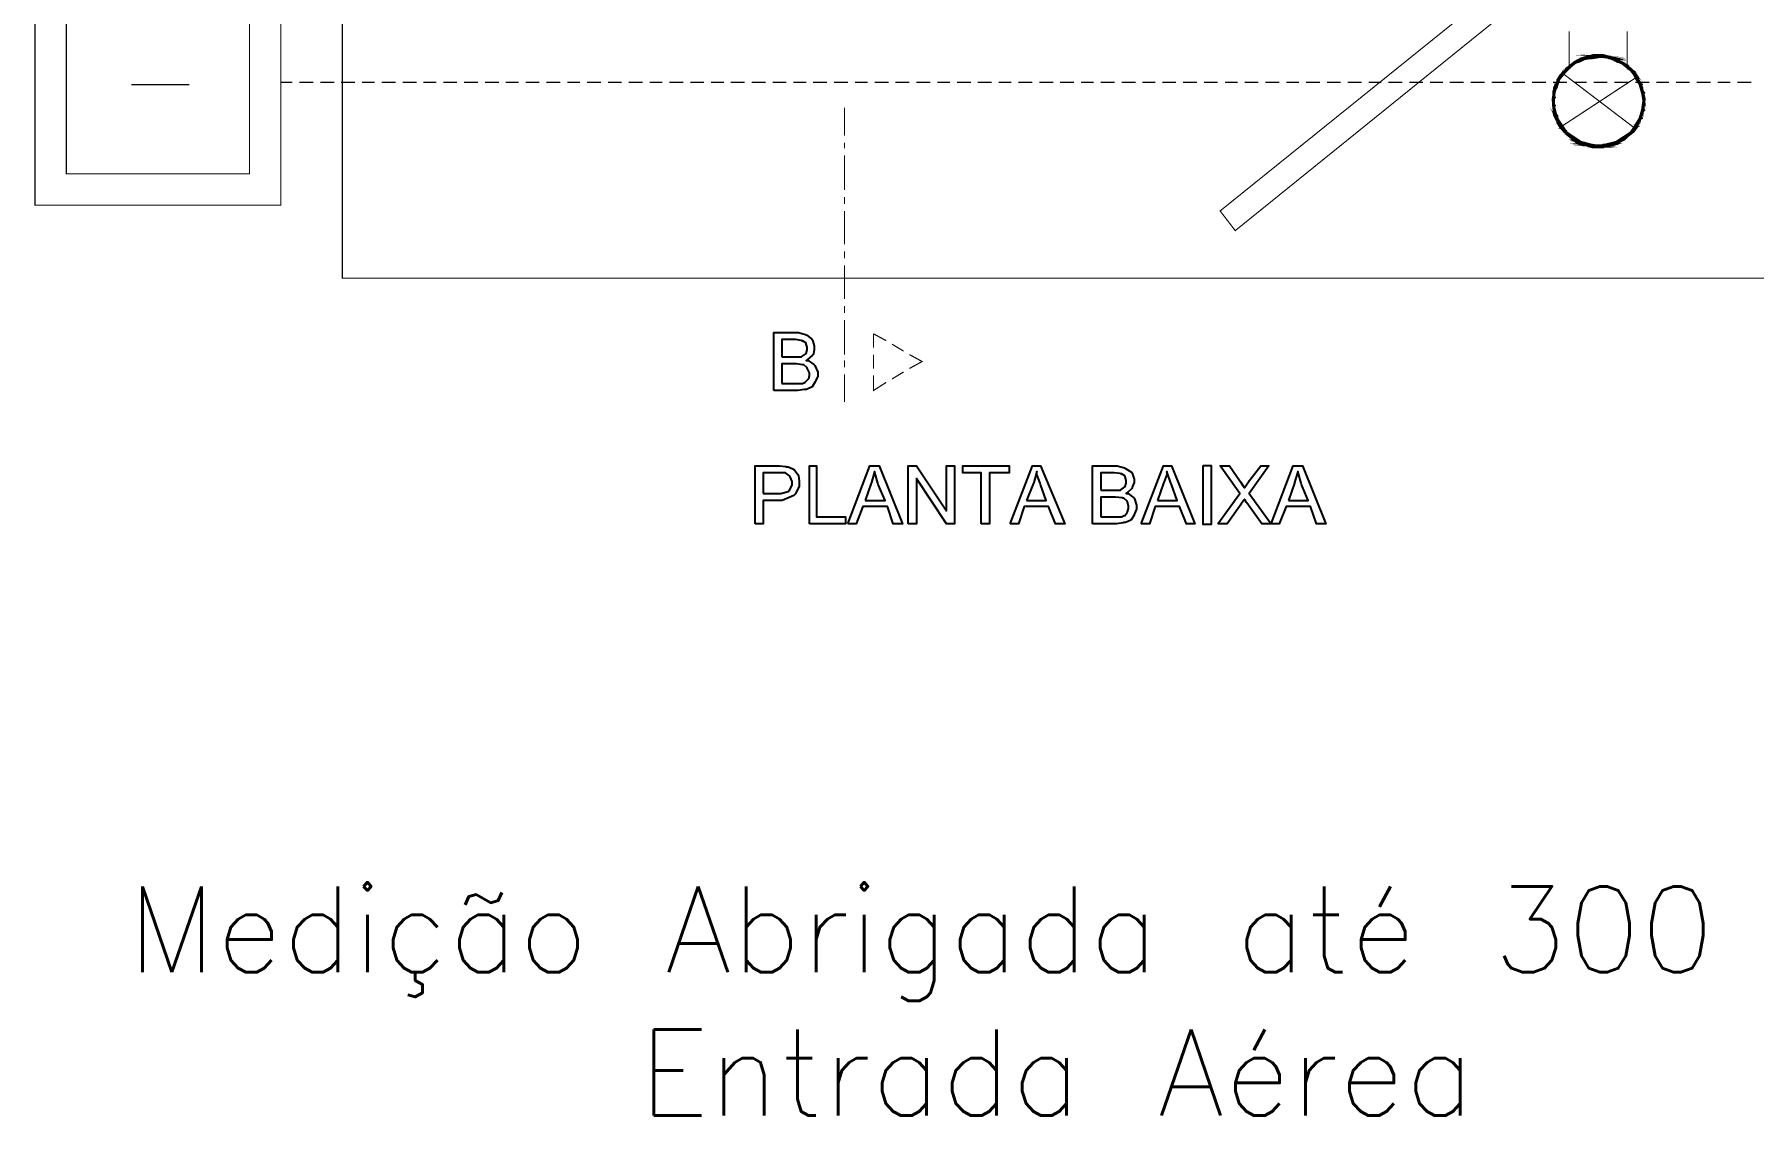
# Model space of a CAD drawing. Extents: x 219 to 1226, y 175 to 465.
# Drawn here: x 630.2 to 693, y 218.1 to 257.7 of the extents above; entities that cross this region are included whole.
import ezdxf

# ---------------------------------------------------------------- set-up
doc = ezdxf.new("R2010")
doc.units = 0
doc.header["$MEASUREMENT"] = 0
doc.layers.add('C00-00-00-BLACK', color=7, linetype='Continuous')
doc.styles.get("Standard").update_dxf_attribs({"font": 'txt.shx', "height": 0.4})

msp = doc.modelspace()

# ---------------------------------------------------------------- linework, layer by layer
at = {"layer": 'C00-00-00-BLACK', "const_width": 0.0423}
for points in [[(641.421, 248.773), (641.421, 332.66), (704.191, 332.66), (704.191, 248.773), (641.421, 248.773)], [(639.175, 251.443), (630.181, 251.443), (630.181, 260.43), (639.175, 260.43), (639.175, 251.443)], [(638.029, 252.589), (631.327, 252.589), (631.327, 259.285), (638.029, 259.285), (638.029, 252.589)], [(689.049, 255.259), (689.049, 255.424), (688.915, 255.919), (688.55, 256.458), (688.011, 256.821), (687.516, 256.955), (687.352, 256.955), (687.188, 256.955), (686.699, 256.821), (686.174, 256.458), (685.826, 255.919), (685.699, 255.424), (685.699, 255.259), (685.699, 255.102), (685.826, 254.626), (686.174, 254.1), (686.699, 253.739), (687.188, 253.605), (687.352, 253.605), (687.516, 253.605), (688.011, 253.739), (688.55, 254.1), (688.915, 254.626), (689.049, 255.102), (689.049, 255.259)], [(689.006, 255.259), (689.006, 255.423), (688.878, 255.912), (688.529, 256.437), (688.004, 256.785), (687.515, 256.912), (687.352, 256.912), (687.195, 256.912), (686.724, 256.785), (686.212, 256.437), (685.867, 255.912), (685.742, 255.423), (685.742, 255.259), (685.742, 255.103), (685.867, 254.633), (686.212, 254.12), (686.724, 253.774), (687.195, 253.648), (687.352, 253.648), (687.515, 253.648), (688.004, 253.774), (688.529, 254.12), (688.878, 254.633), (689.006, 255.103), (689.006, 255.259)], [(686.206, 256.446), (686.122, 256.277), (686.038, 256.277), (686.206, 256.446)], [(686.461, 256.659), (686.334, 256.489), (686.249, 256.489), (686.461, 256.659)], [(686.545, 256.659), (686.461, 256.659), (686.334, 256.489), (686.545, 256.659)], [(686.504, 256.7), (686.545, 256.659), (686.461, 256.659), (686.504, 256.7)], [(686.674, 256.785), (686.674, 256.7), (686.504, 256.7), (686.674, 256.785)], [(686.674, 256.7), (686.504, 256.7), (686.545, 256.659), (686.674, 256.7)], [(687.563, 256.912), (687.14, 256.912), (687.775, 256.87), (687.563, 256.912)], [(686.801, 256.827), (686.844, 256.785), (686.674, 256.785), (686.801, 256.827)], [(687.436, 256.87), (687.902, 256.827), (687.733, 256.827), (687.436, 256.87)], [(686.844, 256.785), (686.674, 256.785), (686.674, 256.7), (686.844, 256.785)], [(687.056, 256.827), (686.801, 256.827), (686.844, 256.785), (687.056, 256.827)], [(686.887, 256.827), (687.056, 256.827), (686.801, 256.827), (686.887, 256.827)], [(686.971, 256.87), (687.14, 256.827), (686.887, 256.827), (686.971, 256.87)], [(687.436, 256.87), (686.971, 256.87), (687.14, 256.827), (687.436, 256.87)], [(687.14, 256.827), (686.887, 256.827), (687.056, 256.827), (687.14, 256.827)], [(687.14, 256.912), (687.775, 256.87), (687.013, 256.87), (687.14, 256.912)], [(687.775, 256.87), (687.013, 256.87), (686.971, 256.87), (687.775, 256.87)], [(687.775, 256.87), (687.436, 256.87), (687.902, 256.827), (687.775, 256.87)], [(687.013, 256.87), (687.775, 256.87), (687.818, 256.87), (687.013, 256.87)], [(687.436, 256.912), (687.563, 256.912), (687.14, 256.912), (687.436, 256.912)], [(687.902, 256.827), (687.733, 256.827), (688.075, 256.785), (687.902, 256.827)], [(687.733, 256.827), (688.075, 256.785), (687.902, 256.785), (687.733, 256.827)], [(688.032, 256.7), (688.328, 256.616), (688.244, 256.616), (688.032, 256.7)], [(687.902, 256.785), (688.159, 256.7), (688.032, 256.7), (687.902, 256.785)], [(688.075, 256.785), (687.902, 256.785), (688.159, 256.7), (688.075, 256.785)], [(688.159, 256.7), (688.032, 256.7), (688.328, 256.616), (688.159, 256.7)], [(688.287, 256.573), (688.583, 256.404), (688.498, 256.404), (688.287, 256.573)], [(688.328, 256.616), (688.244, 256.616), (688.371, 256.573), (688.328, 256.616)], [(688.244, 256.616), (688.371, 256.573), (688.287, 256.573), (688.244, 256.616)], [(688.371, 256.573), (688.287, 256.573), (688.583, 256.404), (688.371, 256.573)], [(685.742, 255.681), (685.742, 255.386), (685.699, 255.386), (685.742, 255.681)], [(685.868, 255.981), (685.826, 255.727), (685.742, 255.727), (685.868, 255.981)], [(685.91, 255.981), (685.868, 255.981), (685.826, 255.727), (685.91, 255.981)], [(685.91, 256.023), (685.868, 256.023), (685.91, 255.981), (685.91, 256.023)], [(685.995, 256.234), (685.91, 256.023), (685.868, 256.023), (685.995, 256.234)], [(686.079, 256.234), (685.995, 256.234), (685.91, 256.023), (686.079, 256.234)], [(685.868, 256.023), (685.91, 255.981), (685.868, 255.981), (685.868, 256.023)], [(686.038, 256.277), (686.079, 256.234), (685.995, 256.234), (686.038, 256.277)], [(686.122, 256.277), (686.038, 256.277), (686.079, 256.234), (686.122, 256.277)], [(686.291, 256.446), (686.206, 256.446), (686.122, 256.277), (686.291, 256.446)], [(686.249, 256.489), (686.291, 256.446), (686.206, 256.446), (686.249, 256.489)], [(686.334, 256.489), (686.249, 256.489), (686.291, 256.446), (686.334, 256.489)], [(688.583, 256.404), (688.498, 256.404), (688.625, 256.361), (688.583, 256.404)], [(688.54, 256.361), (688.794, 256.15), (688.71, 256.15), (688.54, 256.361)], [(688.498, 256.404), (688.625, 256.361), (688.54, 256.361), (688.498, 256.404)], [(688.71, 256.107), (688.921, 255.854), (688.879, 255.854), (688.71, 256.107)], [(688.625, 256.361), (688.54, 256.361), (688.794, 256.15), (688.625, 256.361)], [(688.794, 256.15), (688.71, 256.15), (688.794, 256.107), (688.794, 256.15)], [(688.794, 256.107), (688.71, 256.107), (688.921, 255.854), (688.794, 256.107)], [(688.71, 256.15), (688.794, 256.107), (688.71, 256.107), (688.71, 256.15)], [(688.879, 255.854), (689.006, 255.555), (688.964, 255.555), (688.879, 255.854)], [(685.699, 255.089), (685.783, 254.793), (685.742, 254.793), (685.699, 255.089)], [(685.742, 255.386), (685.699, 255.386), (685.742, 255.089), (685.742, 255.386)], [(685.699, 255.386), (685.742, 255.089), (685.699, 255.089), (685.699, 255.386)], [(685.742, 255.386), (685.699, 255.386), (685.742, 255.386)], [(685.699, 255.386), (685.742, 255.386), (685.783, 255.386), (685.699, 255.386)], [(685.826, 255.727), (685.742, 255.727), (685.783, 255.684), (685.826, 255.727)], [(685.742, 255.727), (685.783, 255.684), (685.742, 255.684), (685.742, 255.727)], [(685.783, 255.681), (685.742, 255.681), (685.742, 255.386), (685.783, 255.681)], [(688.921, 255.854), (688.879, 255.854), (689.006, 255.555), (688.921, 255.854)], [(688.921, 255.854), (688.879, 255.854), (688.921, 255.854)], [(688.879, 255.854), (688.921, 255.854), (688.964, 255.854), (688.879, 255.854)], [(688.964, 255.555), (689.049, 255.259), (689.006, 255.259), (688.964, 255.555)], [(689.006, 255.555), (688.964, 255.555), (689.049, 255.259), (689.006, 255.555)], [(689.006, 255.259), (689.006, 254.919), (688.964, 254.919), (689.006, 255.259)], [(689.006, 255.555), (688.964, 255.555), (689.006, 255.555)], [(688.964, 255.555), (689.006, 255.555), (689.049, 255.555), (688.964, 255.555)], [(689.049, 255.259), (689.006, 255.259), (689.006, 254.919), (689.049, 255.259)], [(685.742, 254.75), (685.91, 254.497), (685.868, 254.497), (685.742, 254.75)], [(685.783, 254.793), (685.742, 254.793), (685.826, 254.75), (685.783, 254.793)], [(685.742, 255.089), (685.699, 255.089), (685.783, 254.793), (685.742, 255.089)], [(685.742, 255.089), (685.699, 255.089), (685.742, 255.089)], [(685.699, 255.089), (685.742, 255.089), (685.783, 255.089), (685.699, 255.089)], [(685.826, 254.75), (685.742, 254.75), (685.91, 254.497), (685.826, 254.75)], [(685.742, 254.793), (685.826, 254.75), (685.742, 254.75), (685.742, 254.793)], [(688.879, 254.623), (688.794, 254.37), (688.71, 254.37), (688.879, 254.623)], [(688.964, 254.919), (688.921, 254.623), (688.879, 254.623), (688.964, 254.919)], [(689.006, 254.919), (688.964, 254.919), (688.921, 254.623), (689.006, 254.919)], [(689.006, 254.919), (688.964, 254.919), (689.006, 254.919)], [(688.964, 254.919), (689.006, 254.919), (689.049, 254.919), (688.964, 254.919)], [(685.868, 254.454), (686.079, 254.243), (685.995, 254.243), (685.868, 254.454)], [(685.91, 254.454), (685.868, 254.454), (686.079, 254.243), (685.91, 254.454)], [(685.91, 254.497), (685.868, 254.497), (685.91, 254.454), (685.91, 254.497)], [(685.868, 254.497), (685.91, 254.454), (685.868, 254.454), (685.868, 254.497)], [(686.079, 254.243), (685.995, 254.243), (686.122, 254.2), (686.079, 254.243)], [(686.038, 254.2), (686.291, 254.031), (686.206, 254.031), (686.038, 254.2)], [(685.995, 254.243), (686.122, 254.2), (686.038, 254.2), (685.995, 254.243)], [(686.122, 254.2), (686.038, 254.2), (686.291, 254.031), (686.122, 254.2)], [(686.249, 253.988), (686.545, 253.818), (686.461, 253.818), (686.249, 253.988)], [(686.291, 254.031), (686.206, 254.031), (686.334, 253.988), (686.291, 254.031)], [(686.206, 254.031), (686.334, 253.988), (686.249, 253.988), (686.206, 254.031)], [(688.498, 254.074), (688.371, 253.904), (688.287, 253.904), (688.498, 254.074)], [(688.583, 254.074), (688.498, 254.074), (688.371, 253.904), (688.583, 254.074)], [(688.54, 254.115), (688.583, 254.074), (688.498, 254.074), (688.54, 254.115)], [(688.625, 254.115), (688.54, 254.115), (688.583, 254.074), (688.625, 254.115)], [(688.71, 254.327), (688.625, 254.115), (688.54, 254.115), (688.71, 254.327)], [(688.794, 254.327), (688.71, 254.327), (688.625, 254.115), (688.794, 254.327)], [(688.794, 254.37), (688.71, 254.37), (688.794, 254.327), (688.794, 254.37)], [(688.921, 254.623), (688.879, 254.623), (688.794, 254.37), (688.921, 254.623)], [(688.71, 254.37), (688.794, 254.327), (688.71, 254.327), (688.71, 254.37)], [(688.921, 254.623), (688.879, 254.623), (688.921, 254.623)], [(688.879, 254.623), (688.921, 254.623), (688.964, 254.623), (688.879, 254.623)], [(686.334, 253.988), (686.249, 253.988), (686.545, 253.818), (686.334, 253.988)], [(686.545, 253.818), (686.461, 253.818), (686.674, 253.777), (686.545, 253.818)], [(686.844, 253.692), (686.674, 253.692), (687.056, 253.648), (686.844, 253.692)], [(686.504, 253.777), (686.844, 253.692), (686.674, 253.692), (686.504, 253.777)], [(686.674, 253.777), (686.504, 253.777), (686.844, 253.692), (686.674, 253.777)], [(687.14, 253.648), (686.887, 253.648), (687.436, 253.605), (687.14, 253.648)], [(686.461, 253.818), (686.674, 253.777), (686.504, 253.777), (686.461, 253.818)], [(687.013, 253.605), (687.775, 253.605), (687.563, 253.562), (687.013, 253.605)], [(686.674, 253.692), (687.056, 253.648), (686.801, 253.648), (686.674, 253.692)], [(687.056, 253.648), (686.801, 253.648), (687.14, 253.648), (687.056, 253.648)], [(686.801, 253.648), (687.14, 253.648), (686.887, 253.648), (686.801, 253.648)], [(686.887, 253.648), (687.436, 253.605), (686.971, 253.605), (686.887, 253.648)], [(687.013, 253.605), (687.14, 253.562), (687.563, 253.562), (687.013, 253.605)], [(687.775, 253.605), (686.971, 253.605), (687.775, 253.605)], [(686.971, 253.605), (687.775, 253.605), (687.013, 253.605), (686.971, 253.605)], [(687.14, 253.562), (687.563, 253.562), (687.436, 253.562), (687.14, 253.562)], [(687.818, 253.648), (687.522, 253.648), (687.775, 253.605), (687.818, 253.648)], [(687.522, 253.648), (687.775, 253.605), (687.436, 253.605), (687.522, 253.648)], [(687.733, 253.648), (687.818, 253.648), (687.522, 253.648), (687.733, 253.648)], [(687.902, 253.692), (687.902, 253.648), (687.733, 253.648), (687.902, 253.692)], [(687.902, 253.648), (687.733, 253.648), (687.818, 253.648), (687.902, 253.648)], [(688.032, 253.777), (688.075, 253.692), (687.902, 253.692), (688.032, 253.777)], [(688.075, 253.692), (687.902, 253.692), (687.902, 253.648), (688.075, 253.692)], [(688.244, 253.861), (688.159, 253.777), (688.032, 253.777), (688.244, 253.861)], [(688.159, 253.777), (688.032, 253.777), (688.075, 253.692), (688.159, 253.777)], [(688.328, 253.861), (688.244, 253.861), (688.159, 253.777), (688.328, 253.861)], [(688.287, 253.904), (688.328, 253.861), (688.244, 253.861), (688.287, 253.904)], [(688.371, 253.904), (688.287, 253.904), (688.328, 253.861), (688.371, 253.904)]]:
    msp.add_lwpolyline(points, close=True, dxfattribs=at)
for points in [[(685.148, 260.6), (673.525, 251.232), (674.078, 250.511), (685.148, 259.455)], [(686.291, 256.531), (686.291, 257.804)], [(688.414, 256.531), (688.414, 257.804)], [(639.175, 255.938), (639.598, 255.938)], [(639.852, 255.938), (640.36, 255.938)], [(640.617, 255.938), (641.125, 255.938)], [(641.379, 255.938), (641.887, 255.938)], [(642.143, 255.938), (642.609, 255.938)], [(642.863, 255.938), (643.371, 255.938)], [(643.628, 255.938), (644.136, 255.938)], [(644.39, 255.938), (644.858, 255.938)], [(645.112, 255.938), (645.62, 255.938)], [(645.874, 255.938), (646.385, 255.938)], [(646.639, 255.938), (647.147, 255.938)], [(647.401, 255.938), (647.869, 255.938)], [(648.123, 255.938), (648.631, 255.938)], [(648.885, 255.938), (649.396, 255.938)], [(649.65, 255.938), (650.115, 255.938)], [(650.369, 255.938), (650.88, 255.938)], [(651.134, 255.938), (651.642, 255.938)], [(651.896, 255.938), (652.406, 255.938)], [(652.66, 255.938), (653.127, 255.938)], [(653.38, 255.938), (653.891, 255.938)], [(654.145, 255.938), (654.653, 255.938)], [(654.909, 255.938), (655.375, 255.938)], [(655.629, 255.938), (656.137, 255.938)], [(656.394, 255.938), (656.902, 255.938)], [(657.156, 255.938), (657.664, 255.938)], [(657.92, 255.938), (658.386, 255.938)], [(658.64, 255.938), (659.148, 255.938)], [(659.405, 255.938), (659.913, 255.938)], [(660.167, 255.938), (660.633, 255.938)], [(660.889, 255.938), (661.397, 255.938)], [(661.651, 255.938), (662.162, 255.938)], [(662.416, 255.938), (662.923, 255.938)], [(663.178, 255.938), (663.646, 255.938)], [(663.9, 255.938), (664.408, 255.938)], [(664.662, 255.938), (665.172, 255.938)], [(665.427, 255.938), (665.892, 255.938)], [(666.146, 255.938), (666.657, 255.938)], [(666.911, 255.938), (667.419, 255.938)], [(667.673, 255.938), (668.182, 255.938)], [(668.438, 255.938), (668.903, 255.938)], [(669.157, 255.938), (669.668, 255.938)], [(669.922, 255.938), (670.43, 255.938)], [(670.684, 255.938), (671.152, 255.938)], [(671.406, 255.938), (671.914, 255.938)], [(672.168, 255.938), (672.679, 255.938)], [(672.933, 255.938), (673.44, 255.938)], [(673.697, 255.938), (674.163, 255.938)], [(674.417, 255.938), (674.925, 255.938)], [(675.182, 255.938), (675.689, 255.938)], [(675.944, 255.938), (676.41, 255.938)], [(676.666, 255.938), (677.174, 255.938)], [(677.428, 255.938), (677.938, 255.938)], [(678.193, 255.938), (678.7, 255.938)], [(678.955, 255.938), (679.423, 255.938)], [(679.677, 255.938), (680.185, 255.938)], [(680.439, 255.938), (680.949, 255.938)], [(681.203, 255.938), (681.67, 255.938)], [(681.923, 255.938), (682.434, 255.938)], [(682.688, 255.938), (683.196, 255.938)], [(683.45, 255.938), (683.96, 255.938)], [(684.215, 255.938), (684.68, 255.938)], [(684.934, 255.938), (685.445, 255.938)], [(685.699, 255.938), (686.206, 255.938)], [(685.952, 254.284), (688.794, 256.15)], [(686.038, 256.277), (688.71, 254.243)], [(686.461, 255.938), (686.929, 255.938)], [(687.183, 255.938), (687.691, 255.938)], [(687.945, 255.938), (688.455, 255.938)], [(688.71, 255.938), (689.217, 255.938)], [(689.475, 255.938), (689.94, 255.938)], [(690.194, 255.938), (690.702, 255.938)], [(690.959, 255.938), (691.466, 255.938)], [(691.721, 255.938), (692.187, 255.938)], [(692.443, 255.938), (692.951, 255.938)], [(633.703, 255.854), (635.822, 255.854)], [(659.785, 253.988), (659.785, 255.005)], [(659.785, 253.519), (659.785, 253.735)], [(659.785, 251.995), (659.785, 253.266)], [(659.785, 251.486), (659.785, 251.742)], [(659.785, 250.004), (659.785, 251.232)], [(659.785, 249.493), (659.785, 249.749)], [(659.785, 248.011), (659.785, 249.239)], [(659.785, 247.5), (659.785, 247.758)], [(659.785, 245.976), (659.785, 247.247)], [(660.846, 246.738), (660.846, 246.231)], [(661.312, 246.485), (660.846, 246.738)], [(660.846, 245.976), (660.846, 245.466)], [(661.947, 246.104), (661.524, 246.358)], [(662.162, 245.466), (662.626, 245.723), (662.162, 245.976)], [(659.785, 245.509), (659.785, 245.765)], [(659.785, 244.238), (659.785, 245.254)], [(660.846, 245.213), (660.846, 244.661), (661.312, 244.958)], [(661.524, 245.084), (661.947, 245.339)]]:
    msp.add_lwpolyline(points, dxfattribs=at)
at = {"layer": 'C00-00-00-BLACK'}
for points in [[(686.461, 256.659), (686.334, 256.489), (686.249, 256.489), (686.461, 256.659)], [(686.545, 256.659), (686.461, 256.659), (686.334, 256.489), (686.545, 256.659)], [(686.504, 256.7), (686.545, 256.659), (686.461, 256.659), (686.504, 256.7)], [(686.674, 256.785), (686.674, 256.7), (686.504, 256.7), (686.674, 256.785)], [(686.674, 256.7), (686.504, 256.7), (686.545, 256.659), (686.674, 256.7)], [(686.801, 256.827), (686.844, 256.785), (686.674, 256.785), (686.801, 256.827)], [(686.844, 256.785), (686.674, 256.785), (686.674, 256.7), (686.844, 256.785)], [(686.887, 256.827), (687.056, 256.827), (686.801, 256.827), (686.887, 256.827)], [(687.056, 256.827), (686.801, 256.827), (686.844, 256.785), (687.056, 256.827)], [(686.971, 256.87), (687.14, 256.827), (686.887, 256.827), (686.971, 256.87)], [(687.14, 256.827), (686.887, 256.827), (687.056, 256.827), (687.14, 256.827)], [(687.775, 256.87), (687.013, 256.87), (686.971, 256.87), (687.775, 256.87)], [(687.436, 256.87), (686.971, 256.87), (687.14, 256.827), (687.436, 256.87)], [(687.14, 256.912), (687.775, 256.87), (687.013, 256.87), (687.14, 256.912)], [(687.013, 256.87), (687.775, 256.87), (687.818, 256.87), (687.013, 256.87)], [(687.436, 256.912), (687.563, 256.912), (687.14, 256.912), (687.436, 256.912)], [(687.563, 256.912), (687.14, 256.912), (687.775, 256.87), (687.563, 256.912)], [(687.775, 256.87), (687.436, 256.87), (687.902, 256.827), (687.775, 256.87)], [(687.436, 256.87), (687.902, 256.827), (687.733, 256.827), (687.436, 256.87)], [(687.902, 256.827), (687.733, 256.827), (688.075, 256.785), (687.902, 256.827)], [(687.733, 256.827), (688.075, 256.785), (687.902, 256.785), (687.733, 256.827)], [(688.075, 256.785), (687.902, 256.785), (688.159, 256.7), (688.075, 256.785)], [(687.902, 256.785), (688.159, 256.7), (688.032, 256.7), (687.902, 256.785)], [(688.159, 256.7), (688.032, 256.7), (688.328, 256.616), (688.159, 256.7)], [(688.032, 256.7), (688.328, 256.616), (688.244, 256.616), (688.032, 256.7)], [(688.328, 256.616), (688.244, 256.616), (688.371, 256.573), (688.328, 256.616)], [(688.244, 256.616), (688.371, 256.573), (688.287, 256.573), (688.244, 256.616)], [(688.371, 256.573), (688.287, 256.573), (688.583, 256.404), (688.371, 256.573)], [(688.287, 256.573), (688.583, 256.404), (688.498, 256.404), (688.287, 256.573)], [(685.868, 255.981), (685.826, 255.727), (685.742, 255.727), (685.868, 255.981)], [(685.91, 255.981), (685.868, 255.981), (685.826, 255.727), (685.91, 255.981)], [(685.995, 256.234), (685.91, 256.023), (685.868, 256.023), (685.995, 256.234)], [(685.91, 256.023), (685.868, 256.023), (685.91, 255.981), (685.91, 256.023)], [(685.868, 256.023), (685.91, 255.981), (685.868, 255.981), (685.868, 256.023)], [(686.079, 256.234), (685.995, 256.234), (685.91, 256.023), (686.079, 256.234)], [(686.038, 256.277), (686.079, 256.234), (685.995, 256.234), (686.038, 256.277)], [(686.206, 256.446), (686.122, 256.277), (686.038, 256.277), (686.206, 256.446)], [(686.122, 256.277), (686.038, 256.277), (686.079, 256.234), (686.122, 256.277)], [(686.291, 256.446), (686.206, 256.446), (686.122, 256.277), (686.291, 256.446)], [(686.249, 256.489), (686.291, 256.446), (686.206, 256.446), (686.249, 256.489)], [(686.334, 256.489), (686.249, 256.489), (686.291, 256.446), (686.334, 256.489)], [(688.583, 256.404), (688.498, 256.404), (688.625, 256.361), (688.583, 256.404)], [(688.498, 256.404), (688.625, 256.361), (688.54, 256.361), (688.498, 256.404)], [(688.625, 256.361), (688.54, 256.361), (688.794, 256.15), (688.625, 256.361)], [(688.54, 256.361), (688.794, 256.15), (688.71, 256.15), (688.54, 256.361)], [(688.794, 256.15), (688.71, 256.15), (688.794, 256.107), (688.794, 256.15)], [(688.71, 256.15), (688.794, 256.107), (688.71, 256.107), (688.71, 256.15)], [(688.794, 256.107), (688.71, 256.107), (688.921, 255.854), (688.794, 256.107)], [(688.71, 256.107), (688.921, 255.854), (688.879, 255.854), (688.71, 256.107)], [(685.742, 255.681), (685.742, 255.386), (685.699, 255.386), (685.742, 255.681)], [(685.742, 255.386), (685.699, 255.386), (685.742, 255.386)], [(685.699, 255.386), (685.742, 255.386), (685.783, 255.386), (685.699, 255.386)], [(685.742, 255.386), (685.699, 255.386), (685.742, 255.089), (685.742, 255.386)], [(685.699, 255.386), (685.742, 255.089), (685.699, 255.089), (685.699, 255.386)], [(685.826, 255.727), (685.742, 255.727), (685.783, 255.684), (685.826, 255.727)], [(685.742, 255.727), (685.783, 255.684), (685.742, 255.684), (685.742, 255.727)], [(685.783, 255.681), (685.742, 255.681), (685.742, 255.386), (685.783, 255.681)], [(688.921, 255.854), (688.879, 255.854), (688.921, 255.854)], [(688.879, 255.854), (688.921, 255.854), (688.964, 255.854), (688.879, 255.854)], [(688.921, 255.854), (688.879, 255.854), (689.006, 255.555), (688.921, 255.854)], [(688.879, 255.854), (689.006, 255.555), (688.964, 255.555), (688.879, 255.854)], [(689.006, 255.555), (688.964, 255.555), (689.006, 255.555)], [(688.964, 255.555), (689.006, 255.555), (689.049, 255.555), (688.964, 255.555)], [(689.006, 255.555), (688.964, 255.555), (689.049, 255.259), (689.006, 255.555)], [(688.964, 255.555), (689.049, 255.259), (689.006, 255.259), (688.964, 255.555)], [(685.742, 255.089), (685.699, 255.089), (685.742, 255.089)], [(685.699, 255.089), (685.742, 255.089), (685.783, 255.089), (685.699, 255.089)], [(685.742, 255.089), (685.699, 255.089), (685.783, 254.793), (685.742, 255.089)], [(685.699, 255.089), (685.783, 254.793), (685.742, 254.793), (685.699, 255.089)], [(685.783, 254.793), (685.742, 254.793), (685.826, 254.75), (685.783, 254.793)], [(685.742, 254.793), (685.826, 254.75), (685.742, 254.75), (685.742, 254.793)], [(685.826, 254.75), (685.742, 254.75), (685.91, 254.497), (685.826, 254.75)], [(685.742, 254.75), (685.91, 254.497), (685.868, 254.497), (685.742, 254.75)], [(688.964, 254.919), (688.921, 254.623), (688.879, 254.623), (688.964, 254.919)], [(689.006, 254.919), (688.964, 254.919), (688.921, 254.623), (689.006, 254.919)], [(689.006, 255.259), (689.006, 254.919), (688.964, 254.919), (689.006, 255.259)], [(689.006, 254.919), (688.964, 254.919), (689.006, 254.919)], [(688.964, 254.919), (689.006, 254.919), (689.049, 254.919), (688.964, 254.919)], [(689.049, 255.259), (689.006, 255.259), (689.006, 254.919), (689.049, 255.259)], [(685.91, 254.497), (685.868, 254.497), (685.91, 254.454), (685.91, 254.497)], [(685.868, 254.497), (685.91, 254.454), (685.868, 254.454), (685.868, 254.497)], [(685.91, 254.454), (685.868, 254.454), (686.079, 254.243), (685.91, 254.454)], [(685.868, 254.454), (686.079, 254.243), (685.995, 254.243), (685.868, 254.454)], [(686.079, 254.243), (685.995, 254.243), (686.122, 254.2), (686.079, 254.243)], [(685.995, 254.243), (686.122, 254.2), (686.038, 254.2), (685.995, 254.243)], [(686.122, 254.2), (686.038, 254.2), (686.291, 254.031), (686.122, 254.2)], [(686.038, 254.2), (686.291, 254.031), (686.206, 254.031), (686.038, 254.2)], [(686.291, 254.031), (686.206, 254.031), (686.334, 253.988), (686.291, 254.031)], [(686.206, 254.031), (686.334, 253.988), (686.249, 253.988), (686.206, 254.031)], [(688.498, 254.074), (688.371, 253.904), (688.287, 253.904), (688.498, 254.074)], [(688.583, 254.074), (688.498, 254.074), (688.371, 253.904), (688.583, 254.074)], [(688.54, 254.115), (688.583, 254.074), (688.498, 254.074), (688.54, 254.115)], [(688.71, 254.327), (688.625, 254.115), (688.54, 254.115), (688.71, 254.327)], [(688.625, 254.115), (688.54, 254.115), (688.583, 254.074), (688.625, 254.115)], [(688.794, 254.327), (688.71, 254.327), (688.625, 254.115), (688.794, 254.327)], [(688.879, 254.623), (688.794, 254.37), (688.71, 254.37), (688.879, 254.623)], [(688.794, 254.37), (688.71, 254.37), (688.794, 254.327), (688.794, 254.37)], [(688.71, 254.37), (688.794, 254.327), (688.71, 254.327), (688.71, 254.37)], [(688.921, 254.623), (688.879, 254.623), (688.794, 254.37), (688.921, 254.623)], [(688.921, 254.623), (688.879, 254.623), (688.921, 254.623)], [(688.879, 254.623), (688.921, 254.623), (688.964, 254.623), (688.879, 254.623)], [(686.334, 253.988), (686.249, 253.988), (686.545, 253.818), (686.334, 253.988)], [(686.249, 253.988), (686.545, 253.818), (686.461, 253.818), (686.249, 253.988)], [(686.545, 253.818), (686.461, 253.818), (686.674, 253.777), (686.545, 253.818)], [(686.461, 253.818), (686.674, 253.777), (686.504, 253.777), (686.461, 253.818)], [(686.674, 253.777), (686.504, 253.777), (686.844, 253.692), (686.674, 253.777)], [(686.504, 253.777), (686.844, 253.692), (686.674, 253.692), (686.504, 253.777)], [(686.844, 253.692), (686.674, 253.692), (687.056, 253.648), (686.844, 253.692)], [(686.674, 253.692), (687.056, 253.648), (686.801, 253.648), (686.674, 253.692)], [(687.056, 253.648), (686.801, 253.648), (687.14, 253.648), (687.056, 253.648)], [(686.801, 253.648), (687.14, 253.648), (686.887, 253.648), (686.801, 253.648)], [(687.14, 253.648), (686.887, 253.648), (687.436, 253.605), (687.14, 253.648)], [(686.887, 253.648), (687.436, 253.605), (686.971, 253.605), (686.887, 253.648)], [(687.775, 253.605), (686.971, 253.605), (687.775, 253.605)], [(686.971, 253.605), (687.775, 253.605), (687.013, 253.605), (686.971, 253.605)], [(687.013, 253.605), (687.14, 253.562), (687.563, 253.562), (687.013, 253.605)], [(687.013, 253.605), (687.775, 253.605), (687.563, 253.562), (687.013, 253.605)], [(687.14, 253.562), (687.563, 253.562), (687.436, 253.562), (687.14, 253.562)], [(687.522, 253.648), (687.775, 253.605), (687.436, 253.605), (687.522, 253.648)], [(687.733, 253.648), (687.818, 253.648), (687.522, 253.648), (687.733, 253.648)], [(687.818, 253.648), (687.522, 253.648), (687.775, 253.605), (687.818, 253.648)], [(687.902, 253.692), (687.902, 253.648), (687.733, 253.648), (687.902, 253.692)], [(687.902, 253.648), (687.733, 253.648), (687.818, 253.648), (687.902, 253.648)], [(688.032, 253.777), (688.075, 253.692), (687.902, 253.692), (688.032, 253.777)], [(688.075, 253.692), (687.902, 253.692), (687.902, 253.648), (688.075, 253.692)], [(688.244, 253.861), (688.159, 253.777), (688.032, 253.777), (688.244, 253.861)], [(688.159, 253.777), (688.032, 253.777), (688.075, 253.692), (688.159, 253.777)], [(688.328, 253.861), (688.244, 253.861), (688.159, 253.777), (688.328, 253.861)], [(688.287, 253.904), (688.328, 253.861), (688.244, 253.861), (688.287, 253.904)], [(688.371, 253.904), (688.287, 253.904), (688.328, 253.861), (688.371, 253.904)], [(657.199, 244.661), (657.199, 246.781), (658.005, 246.781), (658.1, 246.781), (658.364, 246.708), (658.386, 246.697), (658.407, 246.687), (658.586, 246.549), (658.597, 246.527), (658.618, 246.507), (658.683, 246.3), (658.683, 246.231), (658.683, 246.168), (658.65, 245.998), (658.64, 245.976), (658.618, 245.955), (658.418, 245.787), (658.386, 245.765), (658.459, 245.765), (658.671, 245.618), (658.683, 245.596), (658.703, 245.575), (658.809, 245.335), (658.809, 245.254), (658.809, 245.191), (658.734, 245.023), (658.724, 245), (658.713, 244.98), (658.607, 244.799), (658.597, 244.788), (658.575, 244.779), (658.402, 244.704), (658.344, 244.704), (658.322, 244.695), (658.083, 244.661), (658.005, 244.661), (657.199, 244.661)], [(657.495, 245.892), (657.92, 245.892), (657.993, 245.892), (658.16, 245.892), (658.217, 245.892), (658.227, 245.903), (658.375, 246.009), (658.386, 246.019), (658.386, 246.019), (658.428, 246.147), (658.428, 246.188), (658.428, 246.242), (658.386, 246.362), (658.386, 246.401), (658.375, 246.412), (658.256, 246.485), (658.217, 246.485), (658.206, 246.496), (657.991, 246.527), (657.92, 246.527), (657.495, 246.527), (657.495, 245.892)], [(657.495, 244.916), (658.005, 244.916), (658.057, 244.916), (658.177, 244.916), (658.217, 244.916), (658.248, 244.916), (658.319, 244.958), (658.344, 244.958), (658.353, 244.969), (658.459, 245.075), (658.47, 245.084), (658.48, 245.096), (658.513, 245.215), (658.513, 245.254), (658.513, 245.308), (658.437, 245.457), (658.428, 245.466), (658.417, 245.488), (658.298, 245.596), (658.259, 245.596), (658.248, 245.607), (658.034, 245.639), (657.962, 245.639), (657.495, 245.639), (657.495, 244.916)], [(656.521, 239.789), (656.521, 241.908), (657.325, 241.908), (657.409, 241.908), (657.642, 241.877), (657.664, 241.865), (657.728, 241.865), (657.899, 241.791), (657.92, 241.78), (657.941, 241.77), (658.079, 241.591), (658.09, 241.569), (658.1, 241.547), (658.131, 241.34), (658.131, 241.27), (658.131, 241.165), (657.993, 240.879), (657.962, 240.847), (657.94, 240.815), (657.51, 240.635), (657.367, 240.635), (656.817, 240.635), (656.817, 239.789), (656.521, 239.789)], [(656.817, 240.888), (657.367, 240.888), (657.462, 240.888), (657.726, 240.964), (657.748, 240.974), (657.769, 240.996), (657.878, 241.202), (657.878, 241.27), (657.878, 241.335), (657.803, 241.506), (657.794, 241.526), (657.781, 241.538), (657.642, 241.643), (657.622, 241.653), (657.557, 241.653), (657.413, 241.653), (657.367, 241.653), (656.817, 241.653), (656.817, 240.888)], [(658.513, 239.789), (658.513, 241.908), (658.767, 241.908), (658.767, 240.042), (659.828, 240.042), (659.828, 239.789), (658.513, 239.789)], [(659.913, 239.789), (660.719, 241.908), (661.058, 241.908), (661.904, 239.789), (661.567, 239.789), (661.355, 240.422), (660.463, 240.422), (660.21, 239.789), (659.913, 239.789)], [(660.547, 240.635), (661.269, 240.635), (661.016, 241.227), (661.005, 241.27), (660.899, 241.664), (660.889, 241.696), (660.878, 241.655), (660.772, 241.302), (660.762, 241.27), (660.547, 240.635)], [(662.12, 239.789), (662.12, 241.908), (662.416, 241.908), (663.517, 240.255), (663.517, 241.908), (663.816, 241.908), (663.816, 239.789), (663.517, 239.789), (662.416, 241.439), (662.416, 239.789), (662.12, 239.789)], [(664.789, 239.789), (664.789, 241.653), (664.112, 241.653), (664.112, 241.908), (665.807, 241.908), (665.807, 241.653), (665.088, 241.653), (665.088, 239.789), (664.789, 239.789)], [(665.85, 239.789), (666.657, 241.908), (666.953, 241.908), (667.842, 239.789), (667.503, 239.789), (667.25, 240.422), (666.358, 240.422), (666.146, 239.789), (665.85, 239.789)], [(666.445, 240.635), (667.164, 240.635), (666.953, 241.227), (666.942, 241.27), (666.825, 241.59), (666.825, 241.696), (666.814, 241.655), (666.708, 241.302), (666.698, 241.27), (666.445, 240.635)], [(668.861, 239.789), (668.861, 241.908), (669.668, 241.908), (669.763, 241.908), (670.026, 241.834), (670.048, 241.823), (670.069, 241.813), (670.28, 241.675), (670.302, 241.653), (670.311, 241.632), (670.387, 241.424), (670.387, 241.354), (670.387, 241.291), (670.311, 241.123), (670.302, 241.1), (670.291, 241.08), (670.112, 240.91), (670.091, 240.888), (670.164, 240.888), (670.365, 240.741), (670.387, 240.719), (670.397, 240.698), (670.472, 240.461), (670.472, 240.381), (670.472, 240.318), (670.397, 240.148), (670.387, 240.126), (670.376, 240.106), (670.27, 239.926), (670.261, 239.915), (670.238, 239.906), (670.063, 239.83), (670.006, 239.83), (669.984, 239.82), (669.747, 239.789), (669.668, 239.789), (668.861, 239.789)], [(669.157, 241.015), (669.625, 241.015), (669.689, 241.015), (669.831, 241.015), (669.879, 241.015), (669.899, 241.026), (670.037, 241.134), (670.048, 241.143), (670.058, 241.154), (670.091, 241.274), (670.091, 241.313), (670.091, 241.366), (670.058, 241.506), (670.048, 241.526), (670.037, 241.538), (669.917, 241.611), (669.879, 241.611), (669.868, 241.622), (669.653, 241.653), (669.583, 241.653), (669.157, 241.653), (669.157, 241.015)], [(670.641, 239.789), (671.448, 241.908), (671.745, 241.908), (672.594, 239.789), (672.297, 239.789), (672.041, 240.422), (671.152, 240.422), (670.94, 239.789), (670.641, 239.789)], [(671.236, 240.635), (671.956, 240.635), (671.745, 241.227), (671.723, 241.27), (671.585, 241.664), (671.575, 241.696), (671.575, 241.59), (671.469, 241.302), (671.448, 241.27), (671.236, 240.635)], [(672.904, 241.921), (673.2, 241.921), (673.2, 239.761), (672.904, 239.761), (672.904, 241.921)], [(673.44, 239.789), (674.247, 240.888), (673.525, 241.908), (673.867, 241.908), (674.247, 241.354), (674.268, 241.322), (674.406, 241.112), (674.417, 241.1), (674.427, 241.123), (674.575, 241.333), (674.586, 241.354), (675.009, 241.908), (675.309, 241.908), (674.586, 240.888), (675.393, 239.789), (675.055, 239.789), (674.501, 240.551), (674.49, 240.562), (674.427, 240.668), (674.417, 240.677), (674.406, 240.657), (674.3, 240.519), (674.29, 240.508), (673.781, 239.789), (673.44, 239.789)], [(675.393, 239.789), (676.197, 241.908), (676.539, 241.908), (677.385, 239.789), (677.046, 239.789), (676.835, 240.422), (675.944, 240.422), (675.689, 239.789), (675.393, 239.789)], [(676.028, 240.635), (676.75, 240.635), (676.496, 241.227), (676.484, 241.27), (676.376, 241.664), (676.367, 241.696), (676.356, 241.655), (676.249, 241.302), (676.24, 241.27), (676.028, 240.635)], [(669.157, 240.042), (669.668, 240.042), (669.721, 240.042), (669.839, 240.042), (669.879, 240.042), (669.92, 240.042), (670.015, 240.085), (670.048, 240.085), (670.058, 240.096), (670.121, 240.202), (670.133, 240.212), (670.142, 240.223), (670.175, 240.343), (670.175, 240.381), (670.175, 240.435), (670.142, 240.583), (670.133, 240.592), (670.121, 240.614), (670.003, 240.719), (669.964, 240.719), (669.942, 240.73), (669.704, 240.761), (669.625, 240.761), (669.157, 240.761), (669.157, 240.042)]]:
    msp.add_lwpolyline(points, close=True, dxfattribs=at)

# ---------------------------------------------------------------- texts
at = {"linetype": 'ByBlock', "insert": (613.928, 226.521), "char_height": 3.14537, "attachment_point": 1}
msp.add_mtext_dynamic_manual_height_columns('\\pxqc;Medição Abrigada até 300 kVA\\PEntrada Aérea', width=107.25974, gutter_width=7.863, heights=[11.165], dxfattribs=at)

doc.saveas('drawing.dxf')
